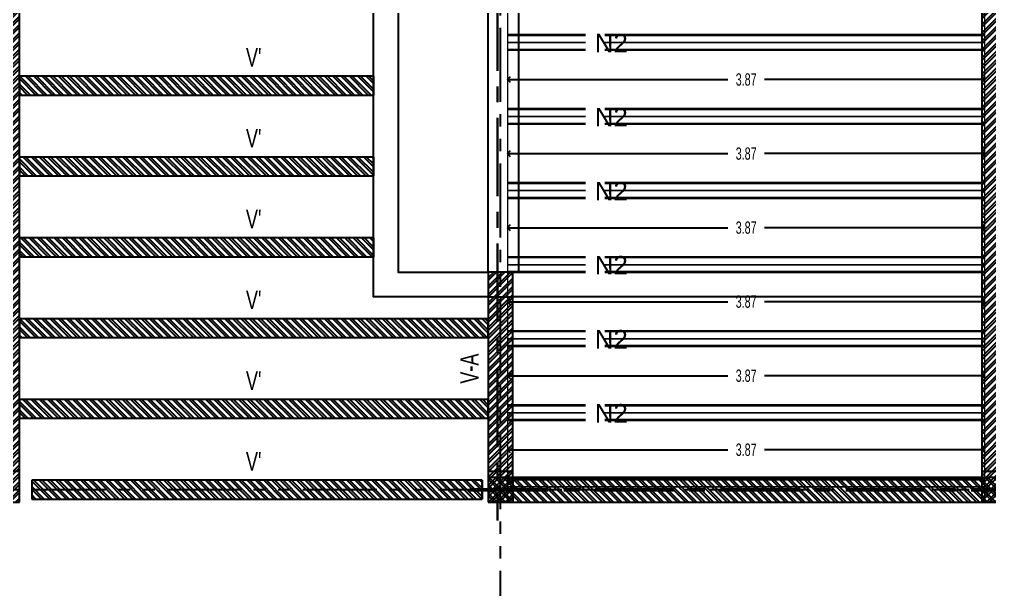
# Model space of a CAD drawing. Header units: millimetres. Extents: x 2248 to 2332, y 0 to 1240.
# Drawn here: x 2297.21 to 2305.07, y 1179.95 to 1184.57 of the extents above; entities that cross this region are included whole.
import ezdxf
from ezdxf.enums import TextEntityAlignment as Align

# ---------------------------------------------------------------- set-up
doc = ezdxf.new("R2010")
doc.units = ezdxf.units.MM
doc.set_wipeout_variables(frame=1)
for name, pattern in [('CENTERX2', [101.6, 63.5, -12.7, 12.7, -12.7]), ('Xref_Ejes$0$ACAD_ISO05W100', [33, 24, -3, 0, -3, 0, -3]), ('Xref_Losa de Entrepiso$0$HIDDEN', [0.375, 0.25, -0.125])]:
    doc.linetypes.add(name, pattern=pattern)
doc.layers.get('Defpoints').update_dxf_attribs({"color": 8})
for name, color, linetype, lineweight in [('-00 COTAS', 7, 'Continuous', 0), ('02-MAKROS', 202, 'Continuous', 0), ('02-MAKROS COMP', 212, 'Continuous', 0), ('02-MAKROS-COTAS', 1, 'Continuous', 0), ('e-cadena', 6, 'CENTERX2', 30)]:
    doc.layers.add(name, color=color, linetype=linetype, lineweight=lineweight)
for name, color, linetype in [('Xref_Ejes$0$00-EJES', 1, 'Xref_Ejes$0$ACAD_ISO05W100'), ('Xref_Losa de Entrepiso$0$Cerramiento', 11, 'Continuous'), ('Xref_Losa de Entrepiso$0$VIGA', 3, 'Continuous')]:
    doc.layers.add(name, color=color, linetype=linetype)
doc.styles.add('DIM2', font='archtitl.shx', dxfattribs={"width": 0.65})
doc.styles.get("Standard").update_dxf_attribs({"font": 'arial.ttf'})
doc.styles.add('Xref_Losa de Entrepiso$0$ARIAL', font='arial.ttf', dxfattribs={"height": 2})
doc.styles.add('Xref_Losa de Entrepiso$0$ROMANS', font='romans.shx', dxfattribs={"width": 0.75})
doc.dimstyles.new('Copy of DIM-GRAL', dxfattribs={"dimscale": 0, "dimtxt": 0.1, "dimasz": 0.05, "dimexe": 0.1, "dimexo": 0.1, "dimgap": 0.05, "dimtad": 0, "dimzin": 0, "dimdsep": 46, "dimtxsty": 'DIM2', "dimblk": 'OPEN90', "dimcen": 0.1, "dimclrd": 1, "dimclre": 8, "dimclrt": 6, "dimadec": 0, "dimazin": 0, "dimtfac": 1, "dimtmove": 0, "dimatfit": 1, "dimldrblk": 'OPEN90', "dimfxl": 1, "dimtolj": 1, "dimtzin": 0, "dimarcsym": 0})

# ---------------------------------------------------------------- blocks, each defined once
blk = doc.blocks.new('Xref_Ejes')
at = {"layer": 'Xref_Ejes$0$00-EJES', "ltscale": 0.025}
for p, q in [((4, -8.9568), (4, 12.9873)), ((24.9967, 0), (-5, 0))]:
    blk.add_line(p, q, dxfattribs=at)
blk = doc.blocks.new('*U22')
at = {"layer": 'Xref_Losa de Entrepiso$0$VIGA', "ltscale": 0.025, "transparency": 33554559}
h = blk.add_hatch(dxfattribs=at)
h.set_pattern_fill('ANSI32', color=250, scale=0.005)
h.set_pattern_definition([(45, (-0.05, 7.285453), (-0.03367596, 0.03367596), []), (45, (-0.02755, 7.285453), (-0.03367596, 0.03367596), [])])
h.paths.add_polyline_path([(-0.125, 8.9584), (-0.125, -0.25), (0.075, -0.25), (0.075, 8.9584)])
at = {"layer": 'Defpoints', "ltscale": 0.025}
for p, q in [((-0.125, 8.8084), (0.075, 8.8084)), ((-0.125, 0), (0.075, 0))]:
    blk.add_line(p, q, dxfattribs=at)
at = {"layer": 'Xref_Losa de Entrepiso$0$VIGA', "ltscale": 0.025}
for p, q in [((0.075, 8.9584), (-0.125, 8.9584)), ((-0.125, 8.9584), (-0.125, -0.25)), ((0.075, -0.25), (0.075, 8.9584)), ((-0.125, -0.25), (0.075, -0.25))]:
    blk.add_line(p, q, dxfattribs=at)
at = {"layer": 'Defpoints', "color": 30, "ltscale": 0.025, "style": 'Xref_Losa de Entrepiso$0$ROMANS', "width": 0.7, "flags": 2}
blk.add_attdef('ANCHO', text='', height=0.03, dxfattribs=at).set_placement((-0.05, 8.7323), align=Align.MIDDLE_CENTER)
blk.add_attdef('LONGITUD', text='', height=0.05, rotation=90, dxfattribs=at).set_placement((-0.05, 0.225), align=Align.MIDDLE_CENTER)
at = {"layer": 'Xref_Losa de Entrepiso$0$VIGA', "ltscale": 0.025, "style": 'Xref_Losa de Entrepiso$0$ARIAL', "width": 0.7, "flags": 8}
blk.add_attdef('V-00', text='', height=0.15, rotation=90, dxfattribs=at).set_placement((-0.2797, 4.6488), align=Align.MIDDLE_CENTER)
at = {"color": 8, "linetype": 'Xref_Losa de Entrepiso$0$HIDDEN'}
blk.add_wipeout([(-0.3541, 4.4125), (-0.3666, 4.425), (-0.3666, 4.875), (-0.3541, 4.8875), (-0.2041, 4.8875), (-0.1916, 4.875), (-0.1916, 4.425), (-0.2041, 4.4125)], dxfattribs=at).dxf.layer = 'Defpoints'
blk = doc.blocks.new('*U23')
at = {"layer": 'Xref_Losa de Entrepiso$0$VIGA', "ltscale": 0.025, "transparency": 33554559}
h = blk.add_hatch(dxfattribs=at)
h.set_pattern_fill('ANSI32', color=250, scale=0.005, angle=-90)
h.set_pattern_definition([(315, (18.321727, 0.05), (0.03367596, 0.03367596), []), (315, (18.321727, 0.02755), (0.03367596, 0.03367596), [])])
h.paths.add_polyline_path([(15.9967, 0.125), (-0.2, 0.125), (-0.2, -0.075), (15.9967, -0.075)])
at = {"layer": 'Defpoints', "ltscale": 0.025}
blk.add_line((0, 0.125), (0, -0.075), dxfattribs=at)
at = {"layer": 'Xref_Losa de Entrepiso$0$VIGA', "ltscale": 0.025}
for p, q in [((-0.2, 0.125), (-0.2, -0.075)), ((15.9967, 0.125), (-0.2, 0.125)), ((-0.2, -0.075), (15.9967, -0.075))]:
    blk.add_line(p, q, dxfattribs=at)
at = {"layer": 'Defpoints', "color": 30, "ltscale": 0.025, "style": 'Xref_Losa de Entrepiso$0$ROMANS', "width": 0.7, "flags": 2}
blk.add_attdef('ANCHO', text='', height=0.03, rotation=270, dxfattribs=at).set_placement((15.672, 0.05), align=Align.MIDDLE_CENTER)
blk.add_attdef('LONGITUD', text='', height=0.05, dxfattribs=at).set_placement((0.225, 0.05), align=Align.MIDDLE_CENTER)
at = {"layer": 'Xref_Losa de Entrepiso$0$VIGA', "ltscale": 0.025, "style": 'Xref_Losa de Entrepiso$0$ARIAL', "width": 0.7, "flags": 8}
blk.add_attdef('V-00', text='', height=0.15, dxfattribs=at).set_placement((5.8988, 0.278), align=Align.MIDDLE_CENTER)
blk = doc.blocks.new('*U29')
at = {"layer": 'Xref_Losa de Entrepiso$0$VIGA', "ltscale": 0.025, "transparency": 33554559}
h = blk.add_hatch(dxfattribs=at)
h.set_pattern_fill('ANSI32', color=250, scale=0.005)
h.set_pattern_definition([(45, (-0.05, -0.06063), (-0.033676, 0.033676), []), (45, (-0.02755, -0.06063), (-0.033676, 0.033676), [])])
h.paths.add_polyline_path([(-0.125, 1.6123), (-0.125, -0.25), (0.075, -0.25), (0.075, 1.6123)])
at = {"layer": 'Defpoints', "ltscale": 0.025}
for p, q in [((-0.125, 1.4123), (0.075, 1.4123)), ((-0.125, 0), (0.075, 0))]:
    blk.add_line(p, q, dxfattribs=at)
at = {"layer": 'Xref_Losa de Entrepiso$0$VIGA', "ltscale": 0.025}
for p, q in [((0.075, 1.6123), (-0.125, 1.6123)), ((-0.125, 1.6123), (-0.125, -0.25)), ((0.075, -0.25), (0.075, 1.6123)), ((-0.125, -0.25), (0.075, -0.25))]:
    blk.add_line(p, q, dxfattribs=at)
at = {"layer": 'Defpoints', "color": 30, "ltscale": 0.025, "style": 'Xref_Losa de Entrepiso$0$ROMANS', "width": 0.7, "flags": 2}
blk.add_attdef('ANCHO', text='', height=0.03, dxfattribs=at).set_placement((-0.05, 1.3363), align=Align.MIDDLE_CENTER)
blk.add_attdef('LONGITUD', text='', height=0.05, rotation=90, dxfattribs=at).set_placement((-0.05, 0.225), align=Align.MIDDLE_CENTER)
at = {"layer": 'Xref_Losa de Entrepiso$0$VIGA', "ltscale": 0.025, "style": 'Xref_Losa de Entrepiso$0$ARIAL', "width": 0.7, "flags": 8}
blk.add_attdef('V-00', text='', height=0.15, rotation=90, dxfattribs=at).set_placement((-0.278, 0.8311), align=Align.MIDDLE_CENTER)
at = {"color": 8, "linetype": 'Xref_Losa de Entrepiso$0$HIDDEN'}
blk.add_wipeout([(-0.3525, 0.5948), (-0.365, 0.6073), (-0.365, 1.0573), (-0.3525, 1.0698), (-0.2025, 1.0698), (-0.19, 1.0573), (-0.19, 0.6073), (-0.2025, 0.5948)], dxfattribs=at).dxf.layer = 'Defpoints'
blk = doc.blocks.new('*U31')
at = {"layer": 'Xref_Losa de Entrepiso$0$VIGA', "ltscale": 0.025, "transparency": 33554559}
h = blk.add_hatch(dxfattribs=at)
h.set_pattern_fill('ANSI32', color=250, scale=0.005)
h.set_pattern_definition([(45, (-0.05, 5.454467), (-0.03367596, 0.03367596), []), (45, (-0.02755, 5.454467), (-0.03367596, 0.03367596), [])])
h.paths.add_polyline_path([(-0.125, 7.1274), (-0.125, -0.25), (0.075, -0.25), (0.075, 7.1274)])
at = {"layer": 'Defpoints', "ltscale": 0.025}
for p, q in [((-0.125, 5.75), (0.075, 5.75)), ((-0.125, 0), (0.075, 0))]:
    blk.add_line(p, q, dxfattribs=at)
at = {"layer": 'Xref_Losa de Entrepiso$0$VIGA', "ltscale": 0.025}
for p, q in [((0.075, 7.1274), (-0.125, 7.1274)), ((-0.125, 7.1274), (-0.125, -0.25)), ((0.075, -0.25), (0.075, 7.1274)), ((-0.125, -0.25), (0.075, -0.25))]:
    blk.add_line(p, q, dxfattribs=at)
at = {"layer": 'Defpoints', "color": 30, "ltscale": 0.025, "style": 'Xref_Losa de Entrepiso$0$ROMANS', "width": 0.7, "flags": 2}
blk.add_attdef('ANCHO', text='', height=0.03, dxfattribs=at).set_placement((-0.05, 5.674), align=Align.MIDDLE_CENTER)
blk.add_attdef('LONGITUD', text='', height=0.05, rotation=90, dxfattribs=at).set_placement((-0.05, 0.225), align=Align.MIDDLE_CENTER)
at = {"layer": 'Xref_Losa de Entrepiso$0$VIGA', "ltscale": 0.025, "style": 'Xref_Losa de Entrepiso$0$ARIAL', "width": 0.7, "flags": 8}
blk.add_attdef('V-00', text='', height=0.15, rotation=90, dxfattribs=at).set_placement((-0.278, 3.4291), align=Align.MIDDLE_CENTER)
at = {"color": 8, "linetype": 'Xref_Losa de Entrepiso$0$HIDDEN'}
blk.add_wipeout([(-0.3525, 3.1927), (-0.365, 3.2052), (-0.365, 3.6552), (-0.3525, 3.6677), (-0.2025, 3.6677), (-0.19, 3.6552), (-0.19, 3.2052), (-0.2025, 3.1927)], dxfattribs=at).dxf.layer = 'Defpoints'
blk = doc.blocks.new('*U38')
at = {"layer": 'Xref_Losa de Entrepiso$0$VIGA', "ltscale": 0.025, "transparency": 33554559}
h = blk.add_hatch(dxfattribs=at)
h.set_pattern_fill('ANSI32', color=250, scale=0.005)
h.set_pattern_definition([(45, (-0.0024, 1.44494), (-0.033676, 0.033676), []), (45, (0.02005, 1.44494), (-0.033676, 0.033676), [])])
h.paths.add_polyline_path([(-0.0774, 2.8699), (-0.0774, 0), (0.075, 0), (0.075, 2.8699)])
at = {"layer": 'Defpoints', "ltscale": 0.025}
for p, q in [((-0.0774, 2.8699), (0.075, 2.8699)), ((-0.0774, 0), (0.075, 0))]:
    blk.add_line(p, q, dxfattribs=at)
at = {"layer": 'Xref_Losa de Entrepiso$0$VIGA', "ltscale": 0.025}
for p, q in [((0.075, 2.8699), (-0.0774, 2.8699)), ((-0.0774, 2.8699), (-0.0774, 0)), ((0.075, 0), (0.075, 2.8699)), ((-0.0774, 0), (0.075, 0))]:
    blk.add_line(p, q, dxfattribs=at)
at = {"layer": 'Defpoints', "color": 30, "ltscale": 0.025, "style": 'Xref_Losa de Entrepiso$0$ROMANS', "width": 0.7, "flags": 2}
blk.add_attdef('ANCHO', text='', height=0.03, dxfattribs=at).set_placement((-0.0024, 2.7939), align=Align.MIDDLE_CENTER)
blk.add_attdef('LONGITUD', text='', height=0.05, rotation=90, dxfattribs=at).set_placement((-0.0024, 0.225), align=Align.MIDDLE_CENTER)
at = {"layer": 'Xref_Losa de Entrepiso$0$VIGA', "ltscale": 0.025, "style": 'Xref_Losa de Entrepiso$0$ARIAL', "width": 0.7, "flags": 8}
blk.add_attdef('V-00', text='', height=0.15, rotation=90, dxfattribs=at).set_placement((-0.2304, 1.8988), align=Align.MIDDLE_CENTER)
at = {"color": 8, "linetype": 'Xref_Losa de Entrepiso$0$HIDDEN'}
blk.add_wipeout([(-0.3049, 1.6625), (-0.3174, 1.675), (-0.3174, 2.125), (-0.3049, 2.1375), (-0.1549, 2.1375), (-0.1424, 2.125), (-0.1424, 1.675), (-0.1549, 1.6625)], dxfattribs=at).dxf.layer = 'Defpoints'
blk = doc.blocks.new('*U36')
at = {"layer": 'Xref_Losa de Entrepiso$0$VIGA', "ltscale": 0.025, "transparency": 33554559}
h = blk.add_hatch(dxfattribs=at)
h.set_pattern_fill('ANSI32', color=250, scale=0.005)
h.set_pattern_definition([(45, (-0.0024, 2.375013), (-0.033676, 0.033676), []), (45, (0.02005, 2.375013), (-0.033676, 0.033676), [])])
h.paths.add_polyline_path([(-0.0774, 3.8), (-0.0774, 0), (0.075, 0), (0.075, 3.8)])
at = {"layer": 'Defpoints', "ltscale": 0.025}
for p, q in [((-0.0774, 3.8), (0.075, 3.8)), ((-0.0774, 0), (0.075, 0))]:
    blk.add_line(p, q, dxfattribs=at)
at = {"layer": 'Xref_Losa de Entrepiso$0$VIGA', "ltscale": 0.025}
for p, q in [((0.075, 3.8), (-0.0774, 3.8)), ((-0.0774, 3.8), (-0.0774, 0)), ((0.075, 0), (0.075, 3.8)), ((-0.0774, 0), (0.075, 0))]:
    blk.add_line(p, q, dxfattribs=at)
at = {"layer": 'Defpoints', "color": 30, "ltscale": 0.025, "style": 'Xref_Losa de Entrepiso$0$ROMANS', "width": 0.7, "flags": 2}
blk.add_attdef('ANCHO', text='', height=0.03, dxfattribs=at).set_placement((-0.0024, 3.724), align=Align.MIDDLE_CENTER)
blk.add_attdef('LONGITUD', text='', height=0.05, rotation=90, dxfattribs=at).set_placement((-0.0024, 0.225), align=Align.MIDDLE_CENTER)
at = {"layer": 'Xref_Losa de Entrepiso$0$VIGA', "ltscale": 0.025, "style": 'Xref_Losa de Entrepiso$0$ARIAL', "width": 0.7, "flags": 8}
blk.add_attdef('V-00', text='', height=0.15, rotation=90, dxfattribs=at).set_placement((-0.2304, 1.8988), align=Align.MIDDLE_CENTER)
at = {"color": 8, "linetype": 'Xref_Losa de Entrepiso$0$HIDDEN'}
blk.add_wipeout([(-0.3049, 1.6625), (-0.3174, 1.675), (-0.3174, 2.125), (-0.3049, 2.1375), (-0.1549, 2.1375), (-0.1424, 2.125), (-0.1424, 1.675), (-0.1549, 1.6625)], dxfattribs=at).dxf.layer = 'Defpoints'
blk = doc.blocks.new('*U37')
at = {"layer": 'Xref_Losa de Entrepiso$0$VIGA', "ltscale": 0.025, "transparency": 33554559}
h = blk.add_hatch(dxfattribs=at)
h.set_pattern_fill('ANSI32', color=250, scale=0.005)
h.set_pattern_definition([(45, (-0.0024, 2.325013), (-0.033676, 0.033676), []), (45, (0.02005, 2.325013), (-0.033676, 0.033676), [])])
h.paths.add_polyline_path([(-0.0774, 3.65), (-0.0774, 0), (0.075, 0), (0.075, 3.65)])
at = {"layer": 'Defpoints', "ltscale": 0.025}
for p, q in [((-0.0774, 3.65), (0.075, 3.65)), ((-0.0774, 0), (0.075, 0))]:
    blk.add_line(p, q, dxfattribs=at)
at = {"layer": 'Xref_Losa de Entrepiso$0$VIGA', "ltscale": 0.025}
for p, q in [((0.075, 3.65), (-0.0774, 3.65)), ((-0.0774, 3.65), (-0.0774, 0)), ((0.075, 0), (0.075, 3.65)), ((-0.0774, 0), (0.075, 0))]:
    blk.add_line(p, q, dxfattribs=at)
at = {"layer": 'Defpoints', "color": 30, "ltscale": 0.025, "style": 'Xref_Losa de Entrepiso$0$ROMANS', "width": 0.7, "flags": 2}
blk.add_attdef('ANCHO', text='', height=0.03, dxfattribs=at).set_placement((-0.0024, 3.574), align=Align.MIDDLE_CENTER)
blk.add_attdef('LONGITUD', text='', height=0.05, rotation=90, dxfattribs=at).set_placement((-0.0024, 0.225), align=Align.MIDDLE_CENTER)
at = {"layer": 'Xref_Losa de Entrepiso$0$VIGA', "ltscale": 0.025, "style": 'Xref_Losa de Entrepiso$0$ARIAL', "width": 0.7, "flags": 8}
blk.add_attdef('V-00', text='', height=0.15, rotation=90, dxfattribs=at).set_placement((-0.2304, 1.7988), align=Align.MIDDLE_CENTER)
at = {"color": 8, "linetype": 'Xref_Losa de Entrepiso$0$HIDDEN'}
blk.add_wipeout([(-0.3049, 1.5625), (-0.3174, 1.575), (-0.3174, 2.025), (-0.3049, 2.0375), (-0.1549, 2.0375), (-0.1424, 2.025), (-0.1424, 1.575), (-0.1549, 1.5625)], dxfattribs=at).dxf.layer = 'Defpoints'
blk = doc.blocks.new('*U322')
at = {"layer": '-00 COTAS', "lineweight": -2, "insert": (-0.1204, 0.0753), "char_height": 0.15, "attachment_point": 1, "bg_fill": 3, "box_fill_scale": 1.5, "bg_fill_color": 256, "bg_fill_transparency": 0}
blk.add_mtext_dynamic_manual_height_columns('N2', width=0.005654, gutter_width=12.5, heights=[0], dxfattribs=at)
blk = doc.blocks.new('*U323')
at = {"layer": '-00 COTAS', "color": 0, "linetype": 'ByBlock', "lineweight": -2, "transparency": 16777216}
for p in [(0, 0), (0, -0.6), (0, -1.2), (0, -1.8), (0, -2.4), (0, -3)]:
    blk.add_blockref('*U322', p, dxfattribs=at)
blk = doc.blocks.new('_Open90')
at = {"color": 0, "linetype": 'ByBlock', "lineweight": -2}
for p, q in [((0, 0), (-1, 0)), ((-0.5, 0.5), (0, 0)), ((0, 0), (-0.5, -0.5))]:
    blk.add_line(p, q, dxfattribs=at)
blk = doc.blocks.new('*D739')
at = {"layer": '02-MAKROS-COTAS', "color": 1, "lineweight": -2, "transparency": 16777216}
for p, q in [((2301.2102, 1184.0867), (2302.9465, 1184.0867)), ((2304.9809, 1184.0867), (2303.2446, 1184.0867))]:
    blk.add_line(p, q, dxfattribs=at)
at = {"layer": 'Defpoints', "color": 0, "lineweight": -2, "transparency": 16777216}
for p in [(2301.1602, 1184.0867), (2305.0309, 1184.0867), (2305.0309, 1184.0867)]:
    blk.add_point(p, dxfattribs=at)
at = {"layer": '02-MAKROS-COTAS', "color": 1, "lineweight": -2, "transparency": 16777216, "xscale": 0.05, "yscale": 0.05, "zscale": 0.05, "rotation": 180}
blk.add_blockref('_Open90', (2301.1602, 1184.0867), dxfattribs=at)
at = {"layer": '02-MAKROS-COTAS', "color": 1, "lineweight": -2, "transparency": 16777216, "xscale": 0.05, "yscale": 0.05, "zscale": 0.05}
blk.add_blockref('_Open90', (2305.0309, 1184.0867), dxfattribs=at)
at = {"layer": '02-MAKROS-COTAS', "color": 6, "transparency": 16777216, "insert": (2303.0956, 1184.0867), "char_height": 0.1, "attachment_point": 5, "style": 'DIM2'}
blk.add_mtext('\\A1;3.87', dxfattribs=at)
blk = doc.blocks.new('*D740')
at = {"layer": '02-MAKROS-COTAS', "color": 1, "lineweight": -2, "transparency": 16777216}
for p, q in [((2301.2102, 1183.4867), (2302.9465, 1183.4867)), ((2304.9809, 1183.4867), (2303.2446, 1183.4867))]:
    blk.add_line(p, q, dxfattribs=at)
at = {"layer": 'Defpoints', "color": 0, "lineweight": -2, "transparency": 16777216}
for p in [(2301.1602, 1183.4867), (2305.0309, 1183.4867), (2305.0309, 1183.4867)]:
    blk.add_point(p, dxfattribs=at)
at = {"layer": '02-MAKROS-COTAS', "color": 1, "lineweight": -2, "transparency": 16777216, "xscale": 0.05, "yscale": 0.05, "zscale": 0.05, "rotation": 180}
blk.add_blockref('_Open90', (2301.1602, 1183.4867), dxfattribs=at)
at = {"layer": '02-MAKROS-COTAS', "color": 1, "lineweight": -2, "transparency": 16777216, "xscale": 0.05, "yscale": 0.05, "zscale": 0.05}
blk.add_blockref('_Open90', (2305.0309, 1183.4867), dxfattribs=at)
at = {"layer": '02-MAKROS-COTAS', "color": 6, "transparency": 16777216, "insert": (2303.0956, 1183.4867), "char_height": 0.1, "attachment_point": 5, "style": 'DIM2'}
blk.add_mtext('\\A1;3.87', dxfattribs=at)
blk = doc.blocks.new('*D741')
at = {"layer": '02-MAKROS-COTAS', "color": 1, "lineweight": -2, "transparency": 16777216}
for p, q in [((2301.2102, 1182.8867), (2302.9465, 1182.8867)), ((2304.9809, 1182.8867), (2303.2446, 1182.8867))]:
    blk.add_line(p, q, dxfattribs=at)
at = {"layer": 'Defpoints', "color": 0, "lineweight": -2, "transparency": 16777216}
for p in [(2301.1602, 1182.8867), (2305.0309, 1182.8867), (2305.0309, 1182.8867)]:
    blk.add_point(p, dxfattribs=at)
at = {"layer": '02-MAKROS-COTAS', "color": 1, "lineweight": -2, "transparency": 16777216, "xscale": 0.05, "yscale": 0.05, "zscale": 0.05, "rotation": 180}
blk.add_blockref('_Open90', (2301.1602, 1182.8867), dxfattribs=at)
at = {"layer": '02-MAKROS-COTAS', "color": 1, "lineweight": -2, "transparency": 16777216, "xscale": 0.05, "yscale": 0.05, "zscale": 0.05}
blk.add_blockref('_Open90', (2305.0309, 1182.8867), dxfattribs=at)
at = {"layer": '02-MAKROS-COTAS', "color": 6, "transparency": 16777216, "insert": (2303.0956, 1182.8867), "char_height": 0.1, "attachment_point": 5, "style": 'DIM2'}
blk.add_mtext('\\A1;3.87', dxfattribs=at)
blk = doc.blocks.new('*D748')
at = {"layer": '02-MAKROS-COTAS', "color": 1, "lineweight": -2, "transparency": 16777216}
for p, q in [((2301.2102, 1182.2867), (2302.9465, 1182.2867)), ((2304.9809, 1182.2867), (2303.2446, 1182.2867))]:
    blk.add_line(p, q, dxfattribs=at)
at = {"layer": 'Defpoints', "color": 0, "lineweight": -2, "transparency": 16777216}
for p in [(2301.1602, 1182.2867), (2305.0309, 1182.2867), (2305.0309, 1182.2867)]:
    blk.add_point(p, dxfattribs=at)
at = {"layer": '02-MAKROS-COTAS', "color": 1, "lineweight": -2, "transparency": 16777216, "xscale": 0.05, "yscale": 0.05, "zscale": 0.05, "rotation": 180}
blk.add_blockref('_Open90', (2301.1602, 1182.2867), dxfattribs=at)
at = {"layer": '02-MAKROS-COTAS', "color": 1, "lineweight": -2, "transparency": 16777216, "xscale": 0.05, "yscale": 0.05, "zscale": 0.05}
blk.add_blockref('_Open90', (2305.0309, 1182.2867), dxfattribs=at)
at = {"layer": '02-MAKROS-COTAS', "color": 6, "transparency": 16777216, "insert": (2303.0956, 1182.2867), "char_height": 0.1, "attachment_point": 5, "style": 'DIM2'}
blk.add_mtext('\\A1;3.87', dxfattribs=at)
blk = doc.blocks.new('*D749')
at = {"layer": '02-MAKROS-COTAS', "color": 1, "lineweight": -2, "transparency": 16777216}
for p, q in [((2301.2102, 1181.6867), (2302.9465, 1181.6867)), ((2304.9809, 1181.6867), (2303.2446, 1181.6867))]:
    blk.add_line(p, q, dxfattribs=at)
at = {"layer": 'Defpoints', "color": 0, "lineweight": -2, "transparency": 16777216}
for p in [(2301.1602, 1181.6867), (2305.0309, 1181.6867), (2305.0309, 1181.6867)]:
    blk.add_point(p, dxfattribs=at)
at = {"layer": '02-MAKROS-COTAS', "color": 1, "lineweight": -2, "transparency": 16777216, "xscale": 0.05, "yscale": 0.05, "zscale": 0.05, "rotation": 180}
blk.add_blockref('_Open90', (2301.1602, 1181.6867), dxfattribs=at)
at = {"layer": '02-MAKROS-COTAS', "color": 1, "lineweight": -2, "transparency": 16777216, "xscale": 0.05, "yscale": 0.05, "zscale": 0.05}
blk.add_blockref('_Open90', (2305.0309, 1181.6867), dxfattribs=at)
at = {"layer": '02-MAKROS-COTAS', "color": 6, "transparency": 16777216, "insert": (2303.0956, 1181.6867), "char_height": 0.1, "attachment_point": 5, "style": 'DIM2'}
blk.add_mtext('\\A1;3.87', dxfattribs=at)
blk = doc.blocks.new('*D750')
at = {"layer": '02-MAKROS-COTAS', "color": 1, "lineweight": -2, "transparency": 16777216}
for p, q in [((2301.2102, 1181.0867), (2302.9465, 1181.0867)), ((2304.9809, 1181.0867), (2303.2446, 1181.0867))]:
    blk.add_line(p, q, dxfattribs=at)
at = {"layer": 'Defpoints', "color": 0, "lineweight": -2, "transparency": 16777216}
for p in [(2301.1602, 1181.0867), (2305.0309, 1181.0867), (2305.0309, 1181.0867)]:
    blk.add_point(p, dxfattribs=at)
at = {"layer": '02-MAKROS-COTAS', "color": 1, "lineweight": -2, "transparency": 16777216, "xscale": 0.05, "yscale": 0.05, "zscale": 0.05, "rotation": 180}
blk.add_blockref('_Open90', (2301.1602, 1181.0867), dxfattribs=at)
at = {"layer": '02-MAKROS-COTAS', "color": 1, "lineweight": -2, "transparency": 16777216, "xscale": 0.05, "yscale": 0.05, "zscale": 0.05}
blk.add_blockref('_Open90', (2305.0309, 1181.0867), dxfattribs=at)
at = {"layer": '02-MAKROS-COTAS', "color": 6, "transparency": 16777216, "insert": (2303.0956, 1181.0867), "char_height": 0.1, "attachment_point": 5, "style": 'DIM2'}
blk.add_mtext('\\A1;3.87', dxfattribs=at)

msp = doc.modelspace()

# ---------------------------------------------------------------- block references
msp.add_blockref('Xref_Ejes', (2297.1059, 1180.7633))

# ---------------------------------------------------------------- next in the draw order: block references
at = {"ltscale": 0.025}
ref = msp.add_blockref('*U22', (2305.1309, 1180.9133), dxfattribs=at)
ref.add_attrib('V-00', 'V-C', dxfattribs={"layer": 'Xref_Losa de Entrepiso$0$VIGA', "ltscale": 0.025, "height": 0.15, "rotation": 90, "style": 'Xref_Losa de Entrepiso$0$ARIAL', "width": 0.7}).set_placement((2304.8512, 1185.5621), align=Align.MIDDLE_CENTER)
ref = msp.add_blockref('*U31', (2297.1309, 1180.9133), dxfattribs=at)
ref.add_attrib('V-00', 'V-A', dxfattribs={"layer": 'Xref_Losa de Entrepiso$0$VIGA', "ltscale": 0.025, "height": 0.15, "rotation": 90, "style": 'Xref_Losa de Entrepiso$0$ARIAL', "width": 0.7}).set_placement((2296.8529, 1184.3424), align=Align.MIDDLE_CENTER)

# ---------------------------------------------------------------- next in the draw order: linework, layer by layer
at = {"layer": '02-MAKROS', "color": 102}
for points in [[(2305.0309, 1184.3867), (2305.0309, 1184.9867), (2301.1602, 1184.9867), (2301.1602, 1184.3867)], [(2305.0309, 1183.7867), (2305.0309, 1184.3867), (2301.1602, 1184.3867), (2301.1602, 1183.7867)], [(2305.0309, 1183.1867), (2305.0309, 1183.7867), (2301.1602, 1183.7867), (2301.1602, 1183.1867)], [(2305.0309, 1182.5867), (2305.0309, 1183.1867), (2301.1602, 1183.1867), (2301.1602, 1182.5867)]]:
    msp.add_lwpolyline(points, close=True, dxfattribs=at)
at = {"layer": '02-MAKROS COMP', "color": 122}
for p, q in [((2305.0309, 1184.4517), (2301.1602, 1184.4517)), ((2305.0309, 1184.4417), (2301.1602, 1184.4417)), ((2305.0309, 1184.3317), (2301.1602, 1184.3317)), ((2305.0309, 1184.3217), (2301.1602, 1184.3217)), ((2305.0309, 1183.8517), (2301.1602, 1183.8517)), ((2305.0309, 1183.8417), (2301.1602, 1183.8417)), ((2305.0309, 1183.7317), (2301.1602, 1183.7317)), ((2305.0309, 1183.7217), (2301.1602, 1183.7217)), ((2305.0309, 1183.2517), (2301.1602, 1183.2517)), ((2305.0309, 1183.2417), (2301.1602, 1183.2417)), ((2305.0309, 1183.1317), (2301.1602, 1183.1317)), ((2305.0309, 1183.1217), (2301.1602, 1183.1217)), ((2305.0309, 1182.6517), (2301.1602, 1182.6517)), ((2305.0309, 1182.6417), (2301.1602, 1182.6417))]:
    msp.add_line(p, q, dxfattribs=at)

# ---------------------------------------------------------------- next in the draw order: block references
at = {"ltscale": 0.025}
msp.add_blockref('*U23', (2301.2059, 1180.7383), dxfattribs=at)

# ---------------------------------------------------------------- next in the draw order: dimensions: what is measured, and where the dimension line sits
at = {"layer": '02-MAKROS-COTAS'}
for base, p1, p2, picture, middle in [((2305.0309, 1184.0867), (2301.1602, 1184.0867), (2305.0309, 1184.0867), '*D739', (2303.0956, 1184.0867)), ((2305.0309, 1183.4867), (2301.1602, 1183.4867), (2305.0309, 1183.4867), '*D740', (2303.0956, 1183.4867)), ((2305.0309, 1182.8867), (2301.1602, 1182.8867), (2305.0309, 1182.8867), '*D741', (2303.0956, 1182.8867))]:
    dim = msp.add_linear_dim(base=base, p1=p1, p2=p2, angle=180, dimstyle='Copy of DIM-GRAL', override={"dimscale": 1}, dxfattribs=at)
    dim.commit()
    dim.dimension.update_dxf_attribs({"geometry": picture, "text_midpoint": middle})

# ---------------------------------------------------------------- next in the draw order: block references
at = {"ltscale": 0.025}
ref = msp.add_blockref('*U29', (2301.1309, 1180.9133), dxfattribs=at)
ref.add_attrib('V-00', 'V-A', dxfattribs={"layer": 'Xref_Losa de Entrepiso$0$VIGA', "ltscale": 0.025, "height": 0.15, "rotation": 90, "style": 'Xref_Losa de Entrepiso$0$ARIAL', "width": 0.7}).set_placement((2300.8529, 1181.7444), align=Align.MIDDLE_CENTER)

# ---------------------------------------------------------------- next in the draw order: linework, layer by layer
at = {"layer": '02-MAKROS', "color": 102}
for points in [[(2305.0309, 1181.9867), (2305.0309, 1182.5867), (2301.1602, 1182.5867), (2301.1602, 1181.9867)], [(2305.0309, 1181.3867), (2305.0309, 1181.9867), (2301.1602, 1181.9867), (2301.1602, 1181.3867)], [(2305.0309, 1180.7867), (2305.0309, 1181.3867), (2301.1602, 1181.3867), (2301.1602, 1180.7867)], [(2305.0309, 1180.6633), (2305.0309, 1180.7867), (2301.1602, 1180.7867), (2301.1602, 1180.6633)]]:
    msp.add_lwpolyline(points, close=True, dxfattribs=at)
at = {"layer": '02-MAKROS COMP', "color": 122}
for p, q in [((2305.0309, 1182.5317), (2301.1602, 1182.5317)), ((2305.0309, 1182.5217), (2301.1602, 1182.5217)), ((2305.0309, 1182.0517), (2301.1602, 1182.0517)), ((2305.0309, 1182.0417), (2301.1602, 1182.0417)), ((2305.0309, 1181.9317), (2301.1602, 1181.9317)), ((2305.0309, 1181.9217), (2301.1602, 1181.9217)), ((2305.0309, 1181.4517), (2301.1602, 1181.4517)), ((2305.0309, 1181.4417), (2301.1602, 1181.4417)), ((2305.0309, 1181.3317), (2301.1602, 1181.3317)), ((2305.0309, 1181.3217), (2301.1602, 1181.3217)), ((2305.0309, 1180.8517), (2301.1602, 1180.8517)), ((2305.0309, 1180.8417), (2301.1602, 1180.8417))]:
    msp.add_line(p, q, dxfattribs=at)
at = {"layer": 'e-cadena', "lineweight": 30, "ltscale": 0.01}
msp.add_line((2301.0814, 1189.8717), (2301.0814, 1180.5133), dxfattribs=at)
at = {"layer": 'Xref_Losa de Entrepiso$0$Cerramiento'}
for points in [[(2300.2758, 1185.0427), (2300.2758, 1182.5256), (2301.0059, 1182.5256), (2301.0059, 1182.3256), (2300.2758, 1182.3256), (2300.2758, 1182.3256), (2300.0758, 1182.3256), (2300.0758, 1185.0427), (2300.0758, 1185.2427), (2301.0059, 1185.2427), (2301.0059, 1185.0427)], [(2301.0059, 1185.2427), (2301.2496, 1185.2427), (2301.2496, 1182.5256), (2301.0059, 1182.5256)], [(2301.2059, 1182.5256), (2305.0059, 1182.5256), (2305.0059, 1182.3256), (2301.2059, 1182.3256)]]:
    msp.add_lwpolyline(points, close=True, dxfattribs=at)

# ---------------------------------------------------------------- next in the draw order: block references
at = {"ltscale": 0.025}
ref = msp.add_blockref('*U36', (2297.2059, 1181.4171), dxfattribs=dict(at, rotation=270))
ref.add_attrib('V-00', "V'", dxfattribs={"layer": 'Xref_Losa de Entrepiso$0$VIGA', "ltscale": 0.025, "height": 0.15, "style": 'Xref_Losa de Entrepiso$0$ARIAL', "width": 0.7}).set_placement((2299.1047, 1181.6476), align=Align.MIDDLE_CENTER)
ref = msp.add_blockref('*U37', (2297.3059, 1180.7626), dxfattribs=dict(at, rotation=270))
ref.add_attrib('V-00', "V'", dxfattribs={"layer": 'Xref_Losa de Entrepiso$0$VIGA', "ltscale": 0.025, "height": 0.15, "style": 'Xref_Losa de Entrepiso$0$ARIAL', "width": 0.7}).set_placement((2299.1047, 1180.9931), align=Align.MIDDLE_CENTER)

# ---------------------------------------------------------------- next in the draw order: dimensions: what is measured, and where the dimension line sits
at = {"layer": '02-MAKROS-COTAS'}
for base, p1, p2, picture, middle in [((2305.0309, 1182.2867), (2301.1602, 1182.2867), (2305.0309, 1182.2867), '*D748', (2303.0956, 1182.2867)), ((2305.0309, 1181.6867), (2301.1602, 1181.6867), (2305.0309, 1181.6867), '*D749', (2303.0956, 1181.6867)), ((2305.0309, 1181.0867), (2301.1602, 1181.0867), (2305.0309, 1181.0867), '*D750', (2303.0956, 1181.0867))]:
    dim = msp.add_linear_dim(base=base, p1=p1, p2=p2, angle=180, dimstyle='Copy of DIM-GRAL', override={"dimscale": 1}, dxfattribs=at)
    dim.commit()
    dim.dimension.update_dxf_attribs({"geometry": picture, "text_midpoint": middle})

# ---------------------------------------------------------------- next in the draw order: linework, layer by layer
at = {"layer": 'e-cadena', "lineweight": 50, "ltscale": 0.01}
msp.add_line((2300.8559, 1180.7633), (2317.2026, 1180.7633), dxfattribs=at)

# ---------------------------------------------------------------- next in the draw order: block references
at = {"layer": '-00 COTAS', "lineweight": -2}
msp.add_blockref('*U323', (2301.9891, 1184.3823), dxfattribs=at)
at = {"ltscale": 0.025}
ref = msp.add_blockref('*U38', (2297.2059, 1184.0363), dxfattribs=dict(at, rotation=270))
ref.add_attrib('V-00', "V'", dxfattribs={"layer": 'Xref_Losa de Entrepiso$0$VIGA', "ltscale": 0.025, "height": 0.15, "style": 'Xref_Losa de Entrepiso$0$ARIAL', "width": 0.7}).set_placement((2299.1047, 1184.2668), align=Align.MIDDLE_CENTER)
ref = msp.add_blockref('*U38', (2297.2059, 1183.3818), dxfattribs=dict(at, rotation=270))
ref.add_attrib('V-00', "V'", dxfattribs={"layer": 'Xref_Losa de Entrepiso$0$VIGA', "ltscale": 0.025, "height": 0.15, "style": 'Xref_Losa de Entrepiso$0$ARIAL', "width": 0.7}).set_placement((2299.1047, 1183.6123), align=Align.MIDDLE_CENTER)
ref = msp.add_blockref('*U38', (2297.2059, 1182.7261), dxfattribs=dict(at, rotation=270))
ref.add_attrib('V-00', "V'", dxfattribs={"layer": 'Xref_Losa de Entrepiso$0$VIGA', "ltscale": 0.025, "height": 0.15, "style": 'Xref_Losa de Entrepiso$0$ARIAL', "width": 0.7}).set_placement((2299.1047, 1182.9566), align=Align.MIDDLE_CENTER)
ref = msp.add_blockref('*U36', (2297.2059, 1182.0716), dxfattribs=dict(at, rotation=270))
ref.add_attrib('V-00', "V'", dxfattribs={"layer": 'Xref_Losa de Entrepiso$0$VIGA', "ltscale": 0.025, "height": 0.15, "style": 'Xref_Losa de Entrepiso$0$ARIAL', "width": 0.7}).set_placement((2299.1047, 1182.3021), align=Align.MIDDLE_CENTER)

doc.saveas('drawing.dxf')
